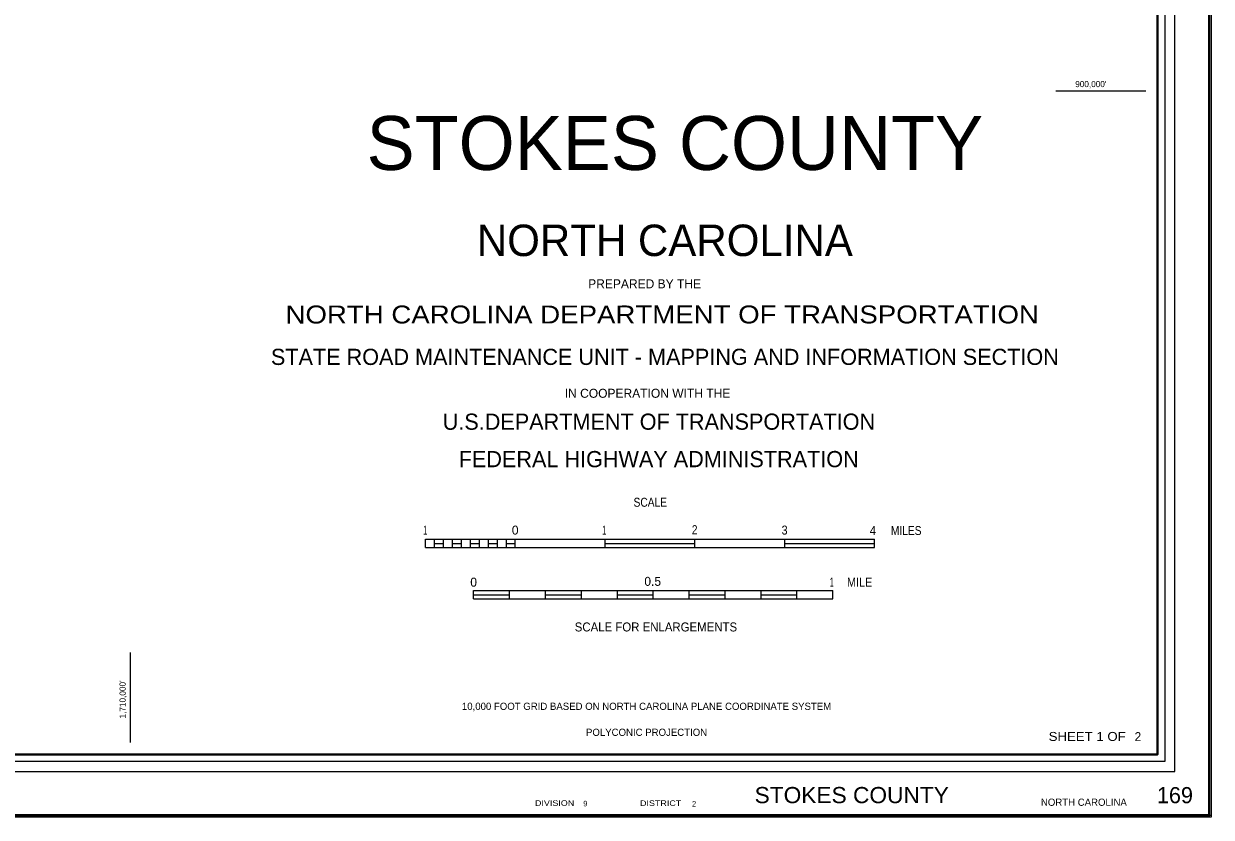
# Model space of a CAD drawing. Extents: x 443141 to 540575, y 261308 to 381799.
# Drawn here: x 519296 to 540575, y 261308 to 275524 of the extents above; entities that cross this region are included whole.
import ezdxf
from ezdxf.enums import TextEntityAlignment as Align

# ---------------------------------------------------------------- set-up
doc = ezdxf.new("R2010")
doc.units = 0
doc.header["$LTSCALE"] = 50
doc.header["$PDMODE"] = 32
doc.header["$PDSIZE"] = 25
for name, color, linetype, lineweight in [('1', 7, 'Continuous', 25), ('20', 7, 'Continuous', 40), ('61', 7, 'Continuous', 13)]:
    doc.layers.add(name, color=color, linetype=linetype, lineweight=lineweight)
doc.layers.add('12', color=7, linetype='Continuous')

msp = doc.modelspace()

# ---------------------------------------------------------------- linework, layer by layer
at = {"layer": '1', "lineweight": 13}
msp.add_lwpolyline([(540575.34, 261308.46), (443944.69, 261308.46), (443944.69, 317705.51), (540575.34, 317705.51)], close=True, dxfattribs=at)
at = {"layer": '1'}
msp.add_point((540540.33, 261343.46), dxfattribs=at)
at = {"layer": '20', "lineweight": 13}
for p, q in [((526495.65, 266290.12), (528104.99, 266290.12)), ((526495.65, 266140.37), (526495.65, 266290.12)), ((526656.58, 266140.37), (526656.58, 266290.12)), ((526656.58, 266215.25), (526817.52, 266215.25)), ((526817.52, 266140.37), (526817.52, 266290.12)), ((526978.45, 266140.37), (526978.45, 266290.12)), ((526978.45, 266215.25), (527139.39, 266215.25)), ((527139.39, 266140.37), (527139.39, 266290.12)), ((527300.32, 266140.37), (527300.32, 266290.12)), ((527300.32, 266215.25), (527461.26, 266215.25)), ((527461.26, 266140.37), (527461.26, 266290.12)), ((527622.19, 266140.37), (527622.19, 266290.12)), ((527622.19, 266215.25), (527783.13, 266215.25)), ((527783.13, 266140.37), (527783.13, 266290.12)), ((527944.06, 266140.37), (527944.06, 266290.12)), ((527944.06, 266215.25), (528104.99, 266215.25)), ((528104.99, 266140.37), (528104.99, 266290.12)), ((528104.99, 266290.12), (529714.34, 266290.12)), ((529714.34, 266140.37), (529714.34, 266290.12)), ((529714.34, 266215.25), (531323.68, 266215.25)), ((531323.68, 266140.37), (531323.68, 266290.12)), ((532933.03, 266140.37), (532933.03, 266290.12)), ((532933.03, 266215.25), (534542.37, 266215.25)), ((534542.37, 266140.37), (534542.37, 266290.12)), ((526495.65, 266140.37), (528104.99, 266140.37)), ((528104.99, 266140.37), (529714.34, 266140.37)), ((527358.17, 265218.47), (527358.17, 265368.22)), ((528001.91, 265218.47), (528001.91, 265368.22)), ((528645.64, 265218.47), (528645.64, 265368.22)), ((529289.38, 265218.47), (529289.38, 265368.22)), ((529933.12, 265218.47), (529933.12, 265368.22)), ((530576.86, 265218.47), (530576.86, 265368.22)), ((531220.59, 265218.47), (531220.59, 265368.22)), ((531864.33, 265218.47), (531864.33, 265368.22)), ((532508.07, 265218.47), (532508.07, 265368.22)), ((533151.81, 265218.47), (533151.81, 265368.22)), ((533795.54, 265218.47), (533795.54, 265368.22)), ((527358.17, 265293.34), (528001.91, 265293.34)), ((527358.17, 265218.47), (528001.91, 265218.47)), ((528001.91, 265218.47), (528645.64, 265218.47)), ((528645.64, 265293.34), (529289.38, 265293.34)), ((528645.64, 265218.47), (529289.38, 265218.47)), ((529289.38, 265218.47), (529933.12, 265218.47)), ((529933.12, 265293.34), (530576.86, 265293.34)), ((529933.12, 265218.47), (530576.86, 265218.47)), ((530576.86, 265218.47), (531220.59, 265218.47)), ((531220.59, 265293.34), (531864.33, 265293.34)), ((531220.59, 265218.47), (531864.33, 265218.47)), ((531864.33, 265218.47), (532508.07, 265218.47)), ((532508.07, 265293.34), (533151.81, 265293.34)), ((532508.07, 265218.47), (533151.81, 265218.47)), ((533151.81, 265218.47), (533795.54, 265218.47))]:
    msp.add_line(p, q, dxfattribs=at)
at = {"layer": '20'}
for points in [[(443979.69, 317670.5), (540540.33, 317670.5), (540540.33, 261343.46), (443979.69, 261343.46)], [(447167.55, 316561.54), (539614.83, 316561.54), (539614.83, 262435.18), (447167.55, 262435.18)]]:
    msp.add_lwpolyline(points, close=True, dxfattribs=at)
at = {"layer": '20', "lineweight": 13}
msp.add_lwpolyline([(446858.36, 316887), (446858.36, 262125.9), (447036.91, 262304.57), (447036.91, 316692.18), (539745.44, 316692.18), (539745.44, 262304.57), (447036.91, 262304.57), (446858.36, 262125.9), (539924.02, 262125.9), (539924.02, 316887)], close=True, dxfattribs=at)
for points in [[(529714.34, 266290.12), (531323.68, 266290.12), (532933.03, 266290.12), (534542.37, 266290.12)], [(529714.34, 266140.37), (531323.68, 266140.37), (532933.03, 266140.37), (534542.37, 266140.37)], [(527358.17, 265368.22), (528001.91, 265368.22), (528645.64, 265368.22), (529289.38, 265368.22), (529933.12, 265368.22), (530576.86, 265368.22), (531220.59, 265368.22), (531864.33, 265368.22), (532508.07, 265368.22), (533151.81, 265368.22), (533795.54, 265368.22)]]:
    msp.add_lwpolyline(points, dxfattribs=at)
at = {"layer": '61'}
for p, q in [((537792.6, 274320), (539401.6, 274320)), ((521208, 262648.4), (521208, 264257.4))]:
    msp.add_line(p, q, dxfattribs=at)

# ---------------------------------------------------------------- texts
at = {"layer": '12'}
msp.add_text('     STOKES COUNTY    ', height=965.6, dxfattribs=at).set_placement((530784.25, 272905.11), align=Align.CENTER)
for s, height, rotation, p in [('NORTH CAROLINA', 563.3, 0.007, (530784.29, 271362.42)), ('PREPARED BY THE', 161, 0.006, (530421.5, 270784.62)), ('STATE ROAD MAINTENANCE UNIT - MAPPING AND INFORMATION SECTION', 289.7, 0.002, (530784.66, 269411.62)), ('IN COOPERATION WITH THE', 161, 0.007, (530474.23, 268823.53)), ('U.S.DEPARTMENT OF TRANSPORTATION', 289.7, 0.006, (530678.01, 268250.52)), ('FEDERAL HIGHWAY ADMINISTRATION', 289.7, 0.006, (530674.58, 267579.8))]:
    msp.add_text(s, height=height, rotation=rotation, dxfattribs=at).set_placement(p, align=Align.CENTER)
at = {"layer": '12', "width": 1.15}
msp.add_text('NORTH CAROLINA DEPARTMENT OF TRANSPORTATION', height=321.8, rotation=0.007, dxfattribs=at).set_placement((530736.7, 270154.88), align=Align.CENTER)
at = {"layer": '20'}
for s, height, width, p in [('SCALE', 161, 0.85, (530523.42, 266870.94)), ('1', 161, 0.5, (526490.97, 266372.12)), ('1', 161, 0.5, (529699.59, 266372.12)), ('2', 161, 0.85, (531318.35, 266379.35)), ('3', 161, 0.9, (532929.88, 266372.12)), ('4', 161, 0.95, (534512.51, 266364.89)), ('MILES', 161, 0.85, (535108.93, 266364.7)), ('1', 161, 0.5, (533775.4, 265439.55)), ('MILE', 161, 0.9, (534274.03, 265439.84)), ('SCALE FOR ENLARGEMENTS', 161, 0.95, (530624.6, 264637.1)), ('SHEET 1 OF', 160.9, 1.1, (538352.7, 262675.48)), ('STOKES COUNTY      ', 289.7, 1.05, (534472.15, 261560.76)), ('DIVISION', 100, 1.2, (528808.67, 261512.42)), ('DISTRICT', 100, 1.2, (530709.03, 261510.11))]:
    msp.add_text(s, height=height, dxfattribs=dict(at, width=width)).set_placement(p, align=Align.CENTER)
for s, height, p in [('0', 161, (528102.51, 266372.12)), ('0', 161, (527358.17, 265439.55)), ('0.5', 161, (530566.78, 265454.01)), ('2  ', 160.9, (539320.81, 262671.57)), ('169', 289.7, (539924.46, 261559.42))]:
    msp.add_text(s, height=height, dxfattribs=at).set_placement(p, align=Align.CENTER)
for s, rotation, p in [('10,000 FOOT GRID BASED ON NORTH CAROLINA PLANE COORDINATE SYSTEM', 0.001, (530456.45, 263231.73)), ('POLYCONIC PROJECTION', 0.007, (530456.67, 262765.96))]:
    msp.add_text(s, height=128.7, rotation=rotation, dxfattribs=at).set_placement(p, align=Align.CENTER)
for s, height, p in [(' 9', 100, (529284.39, 261503.17)), (' 2', 100, (531234.12, 261499.72)), ('NORTH CAROLINA', 128.7, (537523.1, 261513.31))]:
    msp.add_text(s, height=height, dxfattribs=at).set_placement(p)
at = {"layer": '61'}
msp.add_text("900,000'", height=110, dxfattribs=at).set_placement((538417.55, 274388.79), align=Align.CENTER)
msp.add_text("1,710,000'", height=110, rotation=90, dxfattribs=at).set_placement((521122.5, 263419.06), align=Align.CENTER)

doc.saveas('drawing.dxf')
